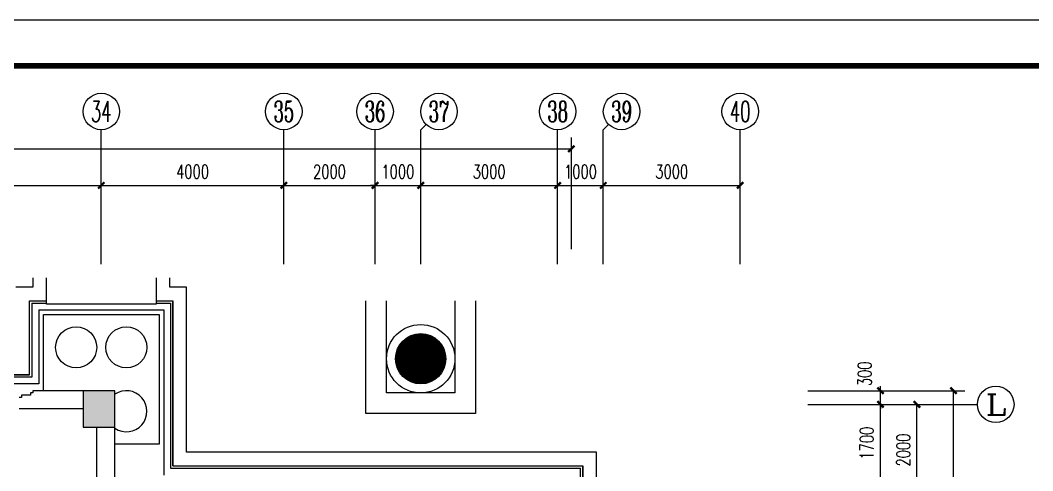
# Model space of a CAD drawing. Extents: x 190999 to 918899, y -200814 to 215286.
# Drawn here: x 507110 to 529295, y 146013 to 155886 of the extents above; entities that cross this region are included whole.
import ezdxf
from ezdxf.enums import TextEntityAlignment as Align

# ---------------------------------------------------------------- set-up
doc = ezdxf.new("R2010")
doc.units = 0
doc.header["$LTSCALE"] = 1000
doc.header["$MEASUREMENT"] = 0
doc.layers.get('Defpoints').update_dxf_attribs({"color": 1})
for name, color, linetype in [('A-墙线', 2, 'Continuous'), ('A-外包装修', 250, 'Continuous'), ('AXIS', 3, 'Continuous'), ('AXIS_TEXT', 7, 'Continuous'), ('COLUMN', 2, 'Continuous'), ('PUB_HATCH', 250, 'Continuous'), ('图框', 189, 'Continuous'), ('屋面排水', 4, 'Continuous')]:
    doc.layers.add(name, color=color, linetype=linetype)
doc.styles.add('_TCH_AXIS', font='COMPLEX', dxfattribs={"bigfont": 'GBCBIG'})
doc.styles.add('COMPLEX', font='COMPLEX')
doc.styles.add('DIM_FONT', font='SIMPLEX', dxfattribs={"width": 0.7, "bigfont": 'GBCBIG'})
doc.dimstyles.new('DIMN', dxfattribs={"dimtxt": 300, "dimasz": 100, "dimexe": 250, "dimexo": 300, "dimgap": 150, "dimtad": 1, "dimdec": 0, "dimzin": 0, "dimdsep": 46, "dimtxsty": 'DIM_FONT', "dimblk": 'ARCHTICK', "dimcen": 0.09, "dimclrt": 7, "dimazin": 2, "dimtfac": 1, "dimtdec": 0, "dimtix": 1, "dimtmove": 2, "dimatfit": 3, "dimfxl": 0, "dimtolj": 1, "dimtzin": 0, "dimarcsym": 0})

# ---------------------------------------------------------------- blocks, each defined once
blk = doc.blocks.new('TJAD_TK_A0')
at = {"layer": '图框'}
blk.add_line((2162, 399.3), (973, 399.3), dxfattribs=at)
at = {"layer": '图框', "const_width": 1.2}
blk.add_lwpolyline([(2152, -431.7), (2152, 389.3), (998, 389.3), (998, -431.7)], close=True, dxfattribs=at)
blk = doc.blocks.new('_ArchTick')
at = {"const_width": 0.5}
blk.add_lwpolyline([(-0.7, -0.7), (0.7, 0.7)], dxfattribs=at)
blk = doc.blocks.new('*D487')
at = {"layer": 'AXIS', "color": 0, "lineweight": -2}
for p, q in [((519885, 150867), (519885, 152517)), ((522885, 150867), (522885, 152517)), ((519885, 152267), (522885, 152267))]:
    blk.add_line(p, q, dxfattribs=at)
at = {"layer": 'Defpoints', "color": 0}
for p in [(522885, 152267), (519885, 150567), (522885, 150567)]:
    blk.add_point(p, dxfattribs=at)
at = {"layer": 'AXIS', "color": 0, "lineweight": -2, "xscale": 100, "yscale": 100, "zscale": 100, "rotation": 180}
blk.add_blockref('_ArchTick', (519885, 152267), dxfattribs=at)
at = {"layer": 'AXIS', "color": 0, "lineweight": -2, "xscale": 100, "yscale": 100, "zscale": 100}
blk.add_blockref('_ArchTick', (522885, 152267), dxfattribs=at)
at = {"layer": 'AXIS', "color": 7, "insert": (521385, 152567), "char_height": 300, "attachment_point": 5, "style": 'DIM_FONT'}
blk.add_mtext('\\A1;3000', dxfattribs=at)
blk = doc.blocks.new('*D488')
at = {"layer": 'AXIS', "color": 0, "lineweight": -2}
for p, q in [((518885, 150867), (518885, 152517)), ((519885, 150867), (519885, 152517)), ((518885, 152267), (519885, 152267))]:
    blk.add_line(p, q, dxfattribs=at)
at = {"layer": 'Defpoints', "color": 0}
for p in [(519885, 152267), (518885, 150567), (519885, 150567)]:
    blk.add_point(p, dxfattribs=at)
at = {"layer": 'AXIS', "color": 0, "lineweight": -2, "xscale": 100, "yscale": 100, "zscale": 100, "rotation": 180}
blk.add_blockref('_ArchTick', (518885, 152267), dxfattribs=at)
at = {"layer": 'AXIS', "color": 0, "lineweight": -2, "xscale": 100, "yscale": 100, "zscale": 100}
blk.add_blockref('_ArchTick', (519885, 152267), dxfattribs=at)
at = {"layer": 'AXIS', "color": 7, "insert": (519385, 152567), "char_height": 300, "attachment_point": 5, "style": 'DIM_FONT'}
blk.add_mtext('\\A1;1000', dxfattribs=at)
blk = doc.blocks.new('*D489')
at = {"layer": 'AXIS', "color": 0, "lineweight": -2}
for p, q in [((515884, 150867), (515884, 152517)), ((518885, 150867), (518885, 152517)), ((515884, 152267), (518885, 152267))]:
    blk.add_line(p, q, dxfattribs=at)
at = {"layer": 'Defpoints', "color": 0}
for p in [(518885, 152267), (515884, 150567), (518885, 150567)]:
    blk.add_point(p, dxfattribs=at)
at = {"layer": 'AXIS', "color": 0, "lineweight": -2, "xscale": 100, "yscale": 100, "zscale": 100, "rotation": 180}
blk.add_blockref('_ArchTick', (515884, 152267), dxfattribs=at)
at = {"layer": 'AXIS', "color": 0, "lineweight": -2, "xscale": 100, "yscale": 100, "zscale": 100}
blk.add_blockref('_ArchTick', (518885, 152267), dxfattribs=at)
at = {"layer": 'AXIS', "color": 7, "insert": (517384, 152567), "char_height": 300, "attachment_point": 5, "style": 'DIM_FONT'}
blk.add_mtext('\\A1;3000', dxfattribs=at)
blk = doc.blocks.new('*D490')
at = {"layer": 'AXIS', "color": 0, "lineweight": -2}
for p, q in [((514885, 150867), (514885, 152517)), ((515884, 150867), (515884, 152517)), ((514885, 152267), (514785, 152267)), ((514885, 152267), (515884, 152267)), ((515884, 152267), (515984, 152267))]:
    blk.add_line(p, q, dxfattribs=at)
at = {"layer": 'Defpoints', "color": 0}
for p in [(515884, 152267), (514885, 150567), (515884, 150567)]:
    blk.add_point(p, dxfattribs=at)
at = {"layer": 'AXIS', "color": 0, "lineweight": -2, "xscale": 100, "yscale": 100, "zscale": 100}
blk.add_blockref('_ArchTick', (514885, 152267), dxfattribs=at)
at = {"layer": 'AXIS', "color": 0, "lineweight": -2, "xscale": 100, "yscale": 100, "zscale": 100, "rotation": 180}
blk.add_blockref('_ArchTick', (515884, 152267), dxfattribs=at)
at = {"layer": 'AXIS', "color": 7, "insert": (515384, 152567), "char_height": 300, "attachment_point": 5, "style": 'DIM_FONT'}
blk.add_mtext('\\A1;1000', dxfattribs=at)
blk = doc.blocks.new('*D491')
at = {"layer": 'AXIS', "color": 0, "lineweight": -2}
for p, q in [((512885, 150867), (512885, 152517)), ((514885, 150867), (514885, 152517)), ((512885, 152267), (514885, 152267))]:
    blk.add_line(p, q, dxfattribs=at)
at = {"layer": 'Defpoints', "color": 0}
for p in [(514885, 152267), (512885, 150567), (514885, 150567)]:
    blk.add_point(p, dxfattribs=at)
at = {"layer": 'AXIS', "color": 0, "lineweight": -2, "xscale": 100, "yscale": 100, "zscale": 100, "rotation": 180}
blk.add_blockref('_ArchTick', (512885, 152267), dxfattribs=at)
at = {"layer": 'AXIS', "color": 0, "lineweight": -2, "xscale": 100, "yscale": 100, "zscale": 100}
blk.add_blockref('_ArchTick', (514885, 152267), dxfattribs=at)
at = {"layer": 'AXIS', "color": 7, "insert": (513885, 152567), "char_height": 300, "attachment_point": 5, "style": 'DIM_FONT'}
blk.add_mtext('\\A1;2000', dxfattribs=at)
blk = doc.blocks.new('*D492')
at = {"layer": 'AXIS', "color": 0, "lineweight": -2}
for p, q in [((508885, 150867), (508885, 152517)), ((512885, 150867), (512885, 152517)), ((508885, 152267), (512885, 152267))]:
    blk.add_line(p, q, dxfattribs=at)
at = {"layer": 'Defpoints', "color": 0}
for p in [(512885, 152267), (508885, 150567), (512885, 150567)]:
    blk.add_point(p, dxfattribs=at)
at = {"layer": 'AXIS', "color": 0, "lineweight": -2, "xscale": 100, "yscale": 100, "zscale": 100, "rotation": 180}
blk.add_blockref('_ArchTick', (508885, 152267), dxfattribs=at)
at = {"layer": 'AXIS', "color": 0, "lineweight": -2, "xscale": 100, "yscale": 100, "zscale": 100}
blk.add_blockref('_ArchTick', (512885, 152267), dxfattribs=at)
at = {"layer": 'AXIS', "color": 7, "insert": (510885, 152567), "char_height": 300, "attachment_point": 5, "style": 'DIM_FONT'}
blk.add_mtext('\\A1;4000', dxfattribs=at)
blk = doc.blocks.new('*D493')
at = {"layer": 'AXIS', "color": 0, "lineweight": -2}
for p, q in [((500885, 150867), (500885, 152517)), ((508885, 150867), (508885, 152517)), ((500885, 152267), (508885, 152267))]:
    blk.add_line(p, q, dxfattribs=at)
at = {"layer": 'Defpoints', "color": 0}
for p in [(508885, 152267), (500885, 150567), (508885, 150567)]:
    blk.add_point(p, dxfattribs=at)
at = {"layer": 'AXIS', "color": 0, "lineweight": -2, "xscale": 100, "yscale": 100, "zscale": 100, "rotation": 180}
blk.add_blockref('_ArchTick', (500885, 152267), dxfattribs=at)
at = {"layer": 'AXIS', "color": 0, "lineweight": -2, "xscale": 100, "yscale": 100, "zscale": 100}
blk.add_blockref('_ArchTick', (508885, 152267), dxfattribs=at)
at = {"layer": 'AXIS', "color": 7, "insert": (504885, 152567), "char_height": 300, "attachment_point": 5, "style": 'DIM_FONT'}
blk.add_mtext('\\A1;8000', dxfattribs=at)
blk = doc.blocks.new('*D502')
at = {"layer": 'AXIS', "color": 0, "lineweight": -2}
for p, q in [((445885, 150867), (445885, 153317)), ((519185, 150867), (519185, 153317)), ((445885, 153067), (519185, 153067))]:
    blk.add_line(p, q, dxfattribs=at)
at = {"layer": 'Defpoints', "color": 0}
for p in [(519185, 153067), (445885, 150567), (519185, 150567)]:
    blk.add_point(p, dxfattribs=at)
at = {"layer": 'AXIS', "color": 0, "lineweight": -2, "xscale": 100, "yscale": 100, "zscale": 100, "rotation": 180}
blk.add_blockref('_ArchTick', (445885, 153067), dxfattribs=at)
at = {"layer": 'AXIS', "color": 0, "lineweight": -2, "xscale": 100, "yscale": 100, "zscale": 100}
blk.add_blockref('_ArchTick', (519185, 153067), dxfattribs=at)
at = {"layer": 'AXIS', "color": 7, "insert": (482535, 153367), "char_height": 300, "attachment_point": 5, "style": 'DIM_FONT'}
blk.add_mtext('\\A1;73300', dxfattribs=at)
blk = doc.blocks.new('*D513')
at = {"layer": 'AXIS', "color": 0, "lineweight": -2}
for p, q in [((524363, 147767), (526208, 147767)), ((525958, 147767), (525958, 147867)), ((525958, 147467), (525958, 147767)), ((524363, 147467), (526208, 147467)), ((525958, 147467), (525958, 147367))]:
    blk.add_line(p, q, dxfattribs=at)
at = {"layer": 'Defpoints', "color": 0}
for p in [(524063, 147767), (525958, 147767), (524063, 147467)]:
    blk.add_point(p, dxfattribs=at)
at = {"layer": 'AXIS', "color": 0, "lineweight": -2, "xscale": 100, "yscale": 100, "zscale": 100}
for p, rotation in [((525958, 147767), 270), ((525958, 147467), 90)]:
    blk.add_blockref('_ArchTick', p, dxfattribs=dict(at, rotation=rotation))
at = {"layer": 'AXIS', "color": 7, "insert": (525613, 148137), "char_height": 300, "attachment_point": 5, "rotation": 90, "style": 'DIM_FONT'}
blk.add_mtext('\\A1;300', dxfattribs=at)
blk = doc.blocks.new('*D514')
at = {"layer": 'AXIS', "color": 0, "lineweight": -2}
for p, q in [((524363, 147467), (526208, 147467)), ((525958, 145767), (525958, 147467)), ((524363, 145767), (526208, 145767))]:
    blk.add_line(p, q, dxfattribs=at)
at = {"layer": 'Defpoints', "color": 0}
for p in [(524063, 147467), (525958, 147467), (524063, 145767)]:
    blk.add_point(p, dxfattribs=at)
at = {"layer": 'AXIS', "color": 0, "lineweight": -2, "xscale": 100, "yscale": 100, "zscale": 100}
for p, rotation in [((525958, 147467), 90), ((525958, 145767), 270)]:
    blk.add_blockref('_ArchTick', p, dxfattribs=dict(at, rotation=rotation))
at = {"layer": 'AXIS', "color": 7, "insert": (525658, 146617), "char_height": 300, "attachment_point": 5, "rotation": 90, "style": 'DIM_FONT'}
blk.add_mtext('\\A1;1700', dxfattribs=at)
blk = doc.blocks.new('*D528')
at = {"layer": 'AXIS', "color": 0, "lineweight": -2}
for p, q in [((525963, 147467), (527008, 147467)), ((526758, 145467), (526758, 147467)), ((525963, 145467), (527008, 145467))]:
    blk.add_line(p, q, dxfattribs=at)
at = {"layer": 'Defpoints', "color": 0}
for p in [(525663, 147467), (526758, 147467), (525663, 145467)]:
    blk.add_point(p, dxfattribs=at)
at = {"layer": 'AXIS', "color": 0, "lineweight": -2, "xscale": 100, "yscale": 100, "zscale": 100}
for p, rotation in [((526758, 147467), 90), ((526758, 145467), 270)]:
    blk.add_blockref('_ArchTick', p, dxfattribs=dict(at, rotation=rotation))
at = {"layer": 'AXIS', "color": 7, "insert": (526458, 146467), "char_height": 300, "attachment_point": 5, "rotation": 90, "style": 'DIM_FONT'}
blk.add_mtext('\\A1;2000', dxfattribs=at)
blk = doc.blocks.new('*D537')
at = {"layer": 'AXIS', "color": 0, "lineweight": -2}
for p, q in [((525585, 147767), (527808, 147767)), ((527558, 119767), (527558, 147767)), ((525585, 119767), (527808, 119767))]:
    blk.add_line(p, q, dxfattribs=at)
at = {"layer": 'Defpoints', "color": 0}
for p in [(525285, 147767), (527558, 147767), (525285, 119767)]:
    blk.add_point(p, dxfattribs=at)
at = {"layer": 'AXIS', "color": 0, "lineweight": -2, "xscale": 100, "yscale": 100, "zscale": 100}
for p, rotation in [((527558, 147767), 90), ((527558, 119767), 270)]:
    blk.add_blockref('_ArchTick', p, dxfattribs=dict(at, rotation=rotation))
at = {"layer": 'AXIS', "color": 7, "insert": (527258, 133767), "char_height": 300, "attachment_point": 5, "rotation": 90, "style": 'DIM_FONT'}
blk.add_mtext('\\A1;28000', dxfattribs=at)
blk = doc.blocks.new('_YZH')
blk.add_circle((0, 0), 0.5)
at = {"layer": 'PUB_HATCH', "const_width": 0.5}
blk.add_lwpolyline([(-0.25, 0, 1), (0.25, 0, 1)], format="xyb", close=True, dxfattribs=at)
blk = doc.blocks.new('_AXISO')
blk.add_circle((0, 0), 0.5)
at = {"layer": 'AXIS_TEXT', "style": 'COMPLEX', "width": 1.041667}
blk.add_attdef('A', text='', height=0.56, dxfattribs=at).set_placement((-0.25, -0.28), (0.25, -0.28), align=Align.FIT)

msp = doc.modelspace()

# ---------------------------------------------------------------- hatches: boundary and pattern name
at = {"layer": 'PUB_HATCH'}
msp.add_hatch(color=256, dxfattribs=at).paths.add_polyline_path([(508484.6, 147767.4), (508484.6, 146967.4), (509184.6, 146967.4), (509184.6, 147767.4)])

# ---------------------------------------------------------------- linework, layer by layer
at = {"layer": 'A-墙线'}
for p, q in [((508484.6, 147767.4), (507384.6, 147767.4)), ((507384.6, 147767.4), (507384.6, 147717.4)), ((507134.6, 147617.4), (507084.6, 147617.4)), ((507134.6, 147667.4), (507134.6, 147617.4)), ((507334.6, 147667.4), (507134.6, 147667.4)), ((507334.6, 147717.4), (507334.6, 147667.4)), ((507384.6, 147717.4), (507334.6, 147717.4)), ((508484.6, 147367.4), (507084.6, 147367.4)), ((508784.6, 145567.4), (508784.6, 146967.4)), ((509184.6, 145767.4), (509184.6, 146967.4))]:
    msp.add_line(p, q, dxfattribs=at)
at = {"layer": 'A-外包装修'}
for p, q in [((507314.6, 148117.4), (507314.6, 149737.4)), ((507316, 149737.4), (507684.6, 149737.4)), ((507364.6, 149687.4), (507364.6, 148067.4)), ((507366, 149687.4), (507684.6, 149687.4)), ((507514.6, 149537.4), (507514.6, 147917.4)), ((507516, 149537.4), (510253.2, 149537.4)), ((510084.6, 149737.4), (510453.2, 149737.4)), ((510084.6, 149687.4), (510403.2, 149687.4)), ((510254.6, 149537.4), (510254.6, 145917.4)), ((510404.6, 149687.4), (510404.6, 146067.4)), ((510454.6, 146117.4), (510454.6, 149737.4)), ((507614.6, 149437.4), (507614.6, 147767.4)), ((507616, 149437.4), (510153.2, 149437.4)), ((510154.6, 149437.4), (510154.6, 146597.4)), ((507364.6, 148067.4), (502404.6, 148067.4)), ((507314.6, 148117.4), (502454.6, 148117.4)), ((507514.6, 147917.4), (502254.6, 147917.4)), ((510154.6, 146597.4), (509184.6, 146597.4)), ((510404.6, 146067.4), (519384.6, 146067.4)), ((510454.6, 146117.4), (519434.6, 146117.4)), ((519384.6, 138267.4), (519384.6, 146067.4)), ((519434.6, 138267.4), (519434.6, 146117.4))]:
    msp.add_line(p, q, dxfattribs=at)
for points in [[(510084.6, 149737.4), (510084.6, 149667.4), (507684.6, 149667.4), (507684.6, 149737.4)], [(517084.6, 149737.4), (517084.6, 147267.4), (514684.6, 147267.4), (514684.6, 149737.4)], [(516634.6, 149737.4), (516634.6, 147717.4), (515134.6, 147717.4), (515134.6, 149737.4)]]:
    msp.add_lwpolyline(points, dxfattribs=at)
for centre, radius in [((508334.6, 148717.4), 450), ((509434.6, 148717.4), 450), ((515884.6, 148467.4), 750)]:
    msp.add_circle(centre, radius, dxfattribs=at)
msp.add_arc((509434.6, 147317.4), 450, 236.25101, 123.74899, dxfattribs=at)
at = {"layer": 'AXIS'}
for p, q in [((516001.3, 153603.6), (515884.1, 153486.5)), ((520002.2, 153603.6), (519885, 153486.5)), ((508884.6, 150537.4), (508884.6, 153486.5)), ((512884.6, 150537.4), (512884.6, 153486.5)), ((514884.6, 150537.4), (514884.6, 153486.5)), ((515884.1, 150537.4), (515884.1, 153486.5)), ((518884.6, 150537.4), (518884.6, 153486.5)), ((519885, 150537.4), (519885, 153486.5)), ((522884.6, 150537.4), (522884.6, 153486.5)), ((524363.1, 147467.4), (528084.6, 147467.4))]:
    msp.add_line(p, q, dxfattribs=at)
at = {"layer": 'COLUMN'}
for p, q in [((508484.6, 147767.4), (508484.6, 146967.4)), ((509184.6, 147767.4), (508484.6, 147767.4)), ((509184.6, 146967.4), (509184.6, 147767.4)), ((508484.6, 146967.4), (509184.6, 146967.4))]:
    msp.add_line(p, q, dxfattribs=at)
at = {"layer": '屋面排水'}
for points in [[(502454.6, 148117.4), (507314.6, 148117.4), (507314.6, 149737.4), (507684.6, 149737.4), (507684.6, 150239.9)], [(507384.6, 150239.9), (507384.6, 150037.4), (507014.6, 150037.4)], [(510084.6, 150239.9), (510084.6, 149737.4), (510454.6, 149737.4), (510454.6, 146117.4), (519434.6, 146117.4), (519434.6, 138267.4), (519734.6, 138267.4), (519734.6, 146417.4), (510754.6, 146417.4), (510754.6, 150037.4), (510384.6, 150037.4), (510384.6, 150239.9)], [(510084.6, 149737.4), (510454.6, 149737.4), (510454.6, 146117.4), (519434.6, 146117.4), (519434.6, 138267.4), (519734.6, 138267.4), (519734.6, 146417.4), (510754.6, 146417.4), (510754.6, 149883.6)], [(502454.6, 148117.4), (507314.6, 148117.4), (507314.6, 149737.4), (507684.6, 149737.4)]]:
    msp.add_lwpolyline(points, dxfattribs=at)

# ---------------------------------------------------------------- block references
at = {"layer": 'AXIS'}
ref = msp.add_blockref('_AXISO', (508884.6, 153886.5), dxfattribs=dict(at, xscale=800, yscale=800, zscale=800))
ref.add_attrib('A', '34', dxfattribs={"layer": 'AXIS_TEXT', "height": 452.55, "style": '_TCH_AXIS', "width": 0.6}).set_placement((508658.3, 153660.2), (509110.9, 153660.2), align=Align.FIT)
ref = msp.add_blockref('_AXISO', (512884.6, 153886.5), dxfattribs=dict(at, xscale=800, yscale=800, zscale=800))
ref.add_attrib('A', '35', dxfattribs={"layer": 'AXIS_TEXT', "height": 452.55, "style": '_TCH_AXIS', "width": 0.636364}).set_placement((512658.3, 153660.2), (513110.9, 153660.2), align=Align.FIT)
ref = msp.add_blockref('_AXISO', (514884.6, 153886.5), dxfattribs=dict(at, xscale=800, yscale=800, zscale=800))
ref.add_attrib('A', '36', dxfattribs={"layer": 'AXIS_TEXT', "height": 452.55, "style": '_TCH_AXIS', "width": 0.636364}).set_placement((514658.3, 153660.2), (515110.9, 153660.2), align=Align.FIT)
ref = msp.add_blockref('_AXISO', (516284.1, 153886.5), dxfattribs=dict(at, xscale=800, yscale=800, zscale=800))
ref.add_attrib('A', '37', dxfattribs={"layer": 'AXIS_TEXT', "height": 452.55, "style": '_TCH_AXIS', "width": 0.636364}).set_placement((516057.9, 153660.2), (516510.4, 153660.2), align=Align.FIT)
ref = msp.add_blockref('_AXISO', (518884.6, 153886.5), dxfattribs=dict(at, xscale=800, yscale=800, zscale=800))
ref.add_attrib('A', '38', dxfattribs={"layer": 'AXIS_TEXT', "height": 452.55, "style": '_TCH_AXIS', "width": 0.636364}).set_placement((518658.3, 153660.2), (519110.9, 153660.2), align=Align.FIT)
ref = msp.add_blockref('_AXISO', (520285, 153886.5), dxfattribs=dict(at, xscale=800, yscale=800, zscale=800))
ref.add_attrib('A', '39', dxfattribs={"layer": 'AXIS_TEXT', "height": 452.55, "style": '_TCH_AXIS', "width": 0.636364}).set_placement((520058.7, 153660.2), (520511.3, 153660.2), align=Align.FIT)
ref = msp.add_blockref('_AXISO', (522884.6, 153886.5), dxfattribs=dict(at, xscale=800, yscale=800, zscale=800))
ref.add_attrib('A', '40', dxfattribs={"layer": 'AXIS_TEXT', "height": 452.55, "style": '_TCH_AXIS', "width": 0.6}).set_placement((522658.3, 153660.2), (523110.9, 153660.2), align=Align.FIT)
ref = msp.add_blockref('_AXISO', (528484.6, 147467.4), dxfattribs=dict(at, xscale=800, yscale=800, zscale=800))
ref.add_attrib('A', 'L', dxfattribs={"layer": 'AXIS_TEXT', "height": 452.5, "style": '_TCH_AXIS', "width": 1.4}).set_placement((528258.3, 147241.1), (528710.9, 147241.1), align=Align.FIT)
at = {"layer": 'COLUMN', "xscale": 1099.999999996562, "yscale": 1099.999999996562, "zscale": 1099.999999996562}
msp.add_blockref('_YZH', (515884.6, 148467.4), dxfattribs=at)
at = {"layer": '图框', "xscale": 100, "yscale": 100, "zscale": 100}
msp.add_blockref('TJAD_TK_A0', (331498.6, 115956.8), dxfattribs=at)

# ---------------------------------------------------------------- dimensions: what is measured, and where the dimension line sits
at = {"layer": 'AXIS'}
for p1, p2, distance, picture, middle in [((445884.6, 150567.4), (519184.6, 150567.4), 2500, '*D502', (482534.6, 153367.4)), ((500884.6, 150567.4), (508884.6, 150567.4), 1700, '*D493', (504884.6, 152567.4)), ((508884.6, 150567.4), (512884.6, 150567.4), 1700, '*D492', (510884.6, 152567.4)), ((512884.6, 150567.4), (514884.6, 150567.4), 1700, '*D491', (513884.6, 152567.4)), ((514884.5799, 150567.3754), (515884.1331, 150567.3754), 1700, '*D490', (515384.3565, 152567.3754)), ((515884.1331, 150567.3754), (518884.5799, 150567.3754), 1700, '*D489', (517384.3565, 152567.3754)), ((518884.6, 150567.4), (519885, 150567.4), 1700, '*D488', (519384.8, 152567.4)), ((519885, 150567.4), (522884.6, 150567.4), 1700, '*D487', (521384.8, 152567.4)), ((525285.3, 119767.4), (525285.3, 147767.4), -2272.2, '*D537', (527257.5, 133767.4)), ((524063.1, 145767.4), (524063.1, 147467.4), -1894.4, '*D514', (525657.5, 146617.4)), ((525663.1, 145467.4), (525663.1, 147467.4), -1094.4, '*D528', (526457.5, 146467.4))]:
    dim = msp.add_aligned_dim(p1=p1, p2=p2, distance=distance, dimstyle='DIMN', dxfattribs=at)
    dim.commit()
    dim.dimension.update_dxf_attribs({"geometry": picture, "text_midpoint": middle})
dim = msp.add_linear_dim(base=(525957.5, 147767.4), p1=(524063.1, 147467.4), p2=(524063.1, 147767.4), angle=90, dimstyle='DIMN', dxfattribs=at)
dim.commit()
dim.dimension.update_dxf_attribs({"geometry": '*D513', "text_midpoint": (525612.5, 148137.4), "dimtype": 161})

doc.saveas('drawing.dxf')
